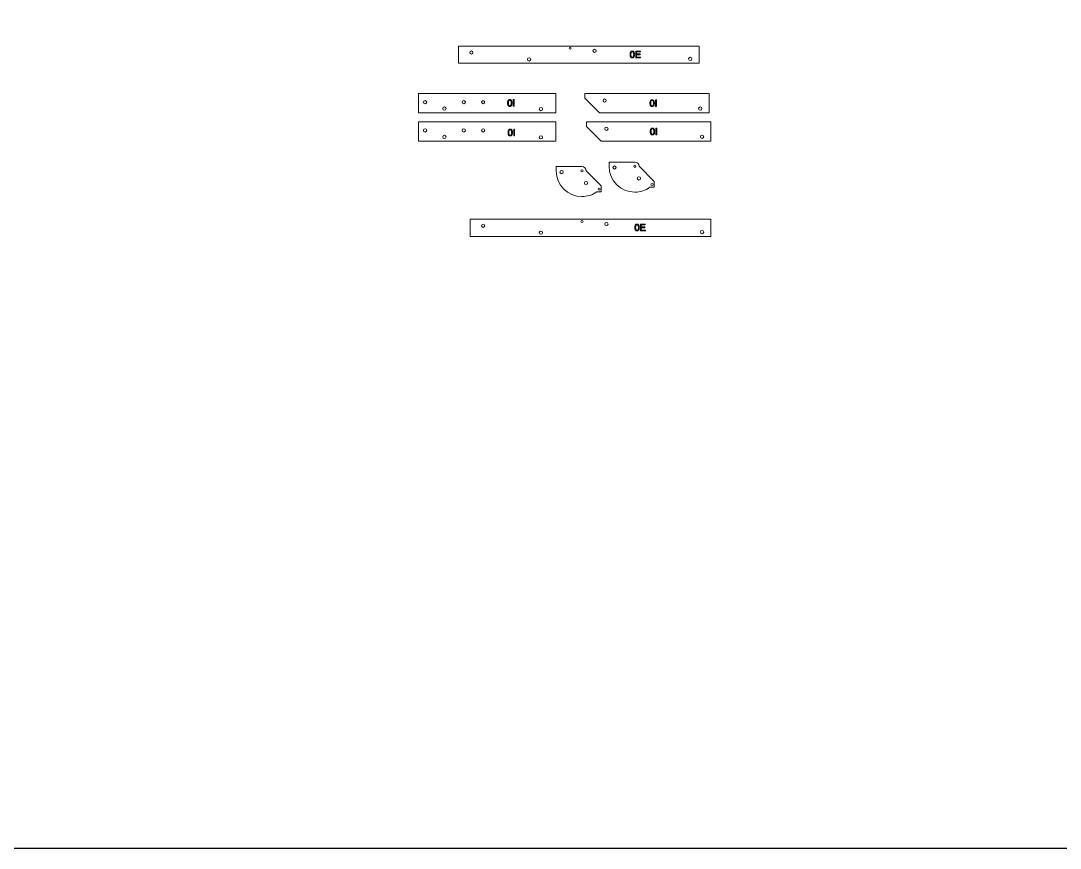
# Model space of a CAD drawing. Header units: millimetres. Extents: x -47944 to 26607, y -7127 to 10342.
# Drawn here: x -2546 to 526, y -7127 to -4682 of the extents above; entities that cross this region are included whole.
import ezdxf

# ---------------------------------------------------------------- set-up
doc = ezdxf.new("R2010")
doc.units = ezdxf.units.MM
doc.header["$MEASUREMENT"] = 0
doc.layers.add('CORTE', color=5, linetype='Continuous', lineweight=0)
doc.layers.add('MARCADO DE PISTAS', color=1, linetype='Continuous', lineweight=0)
doc.layers.add('PREDETERMINADO', color=7, linetype='Continuous')

# ---------------------------------------------------------------- blocks, each defined once
blk = doc.blocks.new('BLOCK 275')
at = {"layer": 'CORTE', "color": 255, "lineweight": 5}
blk.add_open_spline([(11.2443, 6.2003), (11.2443, 6.2034), (11.2418, 6.2059), (11.2387, 6.2059), (11.2356, 6.2059), (11.2331, 6.2034), (11.2331, 6.2003), (11.2331, 6.1972), (11.2356, 6.1947), (11.2387, 6.1947), (11.2418, 6.1947), (11.2443, 6.1972), (11.2443, 6.2003), (11.2443, 6.2003), (11.2443, 6.2003), (11.2443, 6.2003)], degree=3, knots=[0, 0, 0, 0, 1, 1, 1, 2, 2, 2, 3, 3, 3, 4, 4, 4, 5, 5, 5, 5], dxfattribs=at)
blk = doc.blocks.new('BLOCK 278')
at = {"layer": 'CORTE', "color": 255, "lineweight": 5}
blk.add_open_spline([(11.0438, 5.8933), (11.0438, 5.8964), (11.0413, 5.8989), (11.0382, 5.8989), (11.0351, 5.8989), (11.0326, 5.8964), (11.0326, 5.8933), (11.0326, 5.8902), (11.0351, 5.8877), (11.0382, 5.8877), (11.0413, 5.8877), (11.0438, 5.8902), (11.0438, 5.8933), (11.0438, 5.8933), (11.0438, 5.8933), (11.0438, 5.8933)], degree=3, knots=[0, 0, 0, 0, 1, 1, 1, 2, 2, 2, 3, 3, 3, 4, 4, 4, 5, 5, 5, 5], dxfattribs=at)
blk = doc.blocks.new('BLOCK 253')
at = {"layer": 'CORTE', "color": 255, "lineweight": 5}
blk.add_open_spline([(11.4719, 6.2302), (11.4719, 6.2332), (11.4694, 6.2358), (11.4663, 6.2358), (11.4632, 6.2358), (11.4607, 6.2332), (11.4607, 6.2302), (11.4607, 6.2271), (11.4632, 6.2246), (11.4663, 6.2246), (11.4694, 6.2246), (11.4719, 6.2271), (11.4719, 6.2302), (11.4719, 6.2302), (11.4719, 6.2302), (11.4719, 6.2302)], degree=3, knots=[0, 0, 0, 0, 1, 1, 1, 2, 2, 2, 3, 3, 3, 4, 4, 4, 5, 5, 5, 5], dxfattribs=at)
blk = doc.blocks.new('BLOCK 252')
at = {"layer": 'CORTE', "color": 255, "lineweight": 5}
blk.add_open_spline([(11.829, 6.2467), (11.829, 6.2467), (11.829, 6.187), (11.829, 6.187), (11.829, 6.187), (11.829, 6.2542), (11.829, 6.2542), (11.829, 6.2542), (11.829, 6.187), (11.829, 6.187), (11.829, 6.187), (11.4484, 6.187), (11.4484, 6.187), (11.4484, 6.187), (11.3971, 6.2383), (11.3971, 6.2383), (11.3971, 6.2383), (11.3971, 6.2542), (11.3971, 6.2542), (11.3971, 6.2542), (11.829, 6.2542), (11.829, 6.2542)], degree=3, knots=[0, 0, 0, 0, 1, 1, 1, 2, 2, 2, 3, 3, 3, 4, 4, 4, 5, 5, 5, 6, 6, 6, 7, 7, 7, 7], dxfattribs=at)
blk = doc.blocks.new('BLOCK 269')
at = {"layer": 'CORTE', "color": 255, "lineweight": 5}
blk.add_open_spline([(11.0438, 6.2243), (11.0438, 6.2274), (11.0413, 6.2299), (11.0382, 6.2299), (11.0351, 6.2299), (11.0326, 6.2274), (11.0326, 6.2243), (11.0326, 6.2212), (11.0351, 6.2187), (11.0382, 6.2187), (11.0413, 6.2187), (11.0438, 6.2212), (11.0438, 6.2243), (11.0438, 6.2243), (11.0438, 6.2243), (11.0438, 6.2243)], degree=3, knots=[0, 0, 0, 0, 1, 1, 1, 2, 2, 2, 3, 3, 3, 4, 4, 4, 5, 5, 5, 5], dxfattribs=at)
blk = doc.blocks.new('BLOCK 271')
at = {"layer": 'CORTE', "color": 255, "lineweight": 5}
blk.add_lwpolyline([(10.814, 6.187), (10.814, 6.2542), (11.2909, 6.2542), (11.2909, 6.187), (10.814, 6.187)], dxfattribs=at)
blk = doc.blocks.new('BLOCK 272')
at = {"layer": 'CORTE', "color": 255, "lineweight": 5}
blk.add_open_spline([(10.842, 6.2243), (10.842, 6.2274), (10.8395, 6.23), (10.8363, 6.23), (10.8332, 6.23), (10.8307, 6.2274), (10.8307, 6.2243), (10.8307, 6.2212), (10.8332, 6.2186), (10.8363, 6.2186), (10.8395, 6.2186), (10.842, 6.2212), (10.842, 6.2243), (10.842, 6.2243), (10.842, 6.2243), (10.842, 6.2243)], degree=3, knots=[0, 0, 0, 0, 1, 1, 1, 2, 2, 2, 3, 3, 3, 4, 4, 4, 5, 5, 5, 5], dxfattribs=at)
blk = doc.blocks.new('BLOCK 279')
at = {"layer": 'CORTE', "color": 255, "lineweight": 5}
blk.add_open_spline([(11.0438, 5.8933), (11.0438, 5.8964), (11.0413, 5.8989), (11.0382, 5.8989), (11.0351, 5.8989), (11.0326, 5.8964), (11.0326, 5.8933), (11.0326, 5.8902), (11.0351, 5.8877), (11.0382, 5.8877), (11.0413, 5.8877), (11.0438, 5.8902), (11.0438, 5.8933), (11.0438, 5.8933), (11.0438, 5.8933), (11.0438, 5.8933)], degree=3, knots=[0, 0, 0, 0, 1, 1, 1, 2, 2, 2, 3, 3, 3, 4, 4, 4, 5, 5, 5, 5], dxfattribs=at)
blk = doc.blocks.new('BLOCK 280')
at = {"layer": 'CORTE', "color": 255, "lineweight": 5}
blk.add_open_spline([(11.2443, 5.8693), (11.2443, 5.8724), (11.2418, 5.8749), (11.2387, 5.8749), (11.2356, 5.8749), (11.2331, 5.8724), (11.2331, 5.8693), (11.2331, 5.8662), (11.2356, 5.8637), (11.2387, 5.8637), (11.2418, 5.8637), (11.2443, 5.8662), (11.2443, 5.8693), (11.2443, 5.8693), (11.2443, 5.8693), (11.2443, 5.8693)], degree=3, knots=[0, 0, 0, 0, 1, 1, 1, 2, 2, 2, 3, 3, 3, 4, 4, 4, 5, 5, 5, 5], dxfattribs=at)
blk = doc.blocks.new('BLOCK 282')
at = {"layer": 'CORTE', "color": 255, "lineweight": 5}
blk.add_open_spline([(11.804, 5.8712), (11.804, 5.8743), (11.8015, 5.8768), (11.7985, 5.8768), (11.7954, 5.8768), (11.7928, 5.8743), (11.7928, 5.8712), (11.7928, 5.8681), (11.7954, 5.8656), (11.7985, 5.8656), (11.8015, 5.8656), (11.804, 5.8681), (11.804, 5.8712), (11.804, 5.8712), (11.804, 5.8712), (11.804, 5.8712)], degree=3, knots=[0, 0, 0, 0, 1, 1, 1, 2, 2, 2, 3, 3, 3, 4, 4, 4, 5, 5, 5, 5], dxfattribs=at)
blk = doc.blocks.new('BLOCK 277')
at = {"layer": 'CORTE', "color": 255, "lineweight": 5}
blk.add_lwpolyline([(11.829, 5.856), (11.2916, 5.856), (10.9931, 5.856), (10.9931, 5.9157), (11.2916, 5.9157), (11.829, 5.9157), (11.829, 5.856)], dxfattribs=at)
blk = doc.blocks.new('BLOCK 254')
at = {"layer": 'CORTE', "color": 255, "lineweight": 5}
blk.add_open_spline([(11.804, 6.2022), (11.804, 6.2053), (11.8015, 6.2078), (11.7985, 6.2078), (11.7954, 6.2078), (11.7928, 6.2053), (11.7928, 6.2022), (11.7928, 6.1991), (11.7954, 6.1966), (11.7985, 6.1966), (11.8015, 6.1966), (11.804, 6.1991), (11.804, 6.2022), (11.804, 6.2022), (11.804, 6.2022), (11.804, 6.2022)], degree=3, knots=[0, 0, 0, 0, 1, 1, 1, 2, 2, 2, 3, 3, 3, 4, 4, 4, 5, 5, 5, 5], dxfattribs=at)
blk = doc.blocks.new('BLOCK 281')
at = {"layer": 'CORTE', "color": 255, "lineweight": 5}
blk.add_open_spline([(11.4719, 5.8992), (11.4719, 5.9023), (11.4694, 5.9048), (11.4663, 5.9048), (11.4632, 5.9048), (11.4607, 5.9023), (11.4607, 5.8992), (11.4607, 5.8961), (11.4632, 5.8936), (11.4663, 5.8936), (11.4694, 5.8936), (11.4719, 5.8961), (11.4719, 5.8992), (11.4719, 5.8992), (11.4719, 5.8992), (11.4719, 5.8992)], degree=3, knots=[0, 0, 0, 0, 1, 1, 1, 2, 2, 2, 3, 3, 3, 4, 4, 4, 5, 5, 5, 5], dxfattribs=at)
blk = doc.blocks.new('BLOCK 283')
at = {"layer": 'CORTE', "color": 255, "lineweight": 5}
blk.add_open_spline([(11.3849, 5.9083), (11.3849, 5.9103), (11.3832, 5.912), (11.3812, 5.912), (11.3791, 5.912), (11.3775, 5.9103), (11.3775, 5.9083), (11.3775, 5.9062), (11.3791, 5.9045), (11.3812, 5.9045), (11.3832, 5.9045), (11.3849, 5.9062), (11.3849, 5.9083)], degree=3, knots=[0, 0, 0, 0, 1, 1, 1, 2, 2, 2, 3, 3, 3, 4, 4, 4, 4], dxfattribs=at)
blk = doc.blocks.new('BLOCK 257')
at = {"layer": 'CORTE', "color": 255, "lineweight": 5}
blk.add_open_spline([(11.2916, 6.0839), (11.2916, 6.0344), (11.3317, 5.9944), (11.3812, 5.9944), (11.3999, 5.9944), (11.4182, 6.0002), (11.4334, 6.0112)], degree=3, knots=[0, 0, 0, 0, 1, 1, 1, 2, 2, 2, 2], dxfattribs=at)
blk = doc.blocks.new('BLOCK 258')
at = {"layer": 'CORTE', "color": 255, "lineweight": 5}
blk.add_lwpolyline([(11.2916, 6.0988), (11.2916, 6.0839)], dxfattribs=at)
blk = doc.blocks.new('BLOCK 259')
at = {"layer": 'CORTE', "color": 255, "lineweight": 5}
blk.add_lwpolyline([(11.3812, 6.0988), (11.2916, 6.0988)], dxfattribs=at)
blk = doc.blocks.new('BLOCK 260')
at = {"layer": 'CORTE', "color": 255, "lineweight": 5}
blk.add_open_spline([(11.3961, 6.0839), (11.3961, 6.0922), (11.3894, 6.0988), (11.3812, 6.0988)], degree=3, dxfattribs=at)
blk = doc.blocks.new('BLOCK 261')
at = {"layer": 'CORTE', "color": 255, "lineweight": 5}
blk.add_lwpolyline([(11.4484, 6.0317), (11.3961, 6.0839)], dxfattribs=at)
blk = doc.blocks.new('BLOCK 262')
at = {"layer": 'CORTE', "color": 255, "lineweight": 5}
blk.add_open_spline([(11.3849, 6.0839), (11.3849, 6.086), (11.3832, 6.0876), (11.3812, 6.0876), (11.3791, 6.0876), (11.3775, 6.086), (11.3775, 6.0839), (11.3775, 6.0818), (11.3791, 6.0802), (11.3812, 6.0802), (11.3832, 6.0802), (11.3849, 6.0818), (11.3849, 6.0839)], degree=3, knots=[0, 0, 0, 0, 1, 1, 1, 2, 2, 2, 3, 3, 3, 4, 4, 4, 4], dxfattribs=at)
blk = doc.blocks.new('BLOCK 263')
at = {"layer": 'CORTE', "color": 255, "lineweight": 5}
blk.add_open_spline([(11.4446, 6.0206), (11.4446, 6.0226), (11.4429, 6.0243), (11.4409, 6.0243), (11.4388, 6.0243), (11.4371, 6.0226), (11.4371, 6.0206), (11.4371, 6.0185), (11.4388, 6.0168), (11.4409, 6.0168), (11.4429, 6.0168), (11.4446, 6.0185), (11.4446, 6.0206), (11.4446, 6.0206), (11.4446, 6.0206), (11.4446, 6.0206)], degree=3, knots=[0, 0, 0, 0, 1, 1, 1, 2, 2, 2, 3, 3, 3, 4, 4, 4, 5, 5, 5, 5], dxfattribs=at)
blk = doc.blocks.new('BLOCK 264')
at = {"layer": 'CORTE', "color": 255, "lineweight": 5}
blk.add_lwpolyline([(11.4334, 6.0112), (11.4484, 6.0112)], dxfattribs=at)
blk = doc.blocks.new('BLOCK 265')
at = {"layer": 'CORTE', "color": 255, "lineweight": 5}
blk.add_lwpolyline([(11.4484, 6.0112), (11.4484, 6.0317)], dxfattribs=at)
blk = doc.blocks.new('BLOCK 256')
at = {"layer": 'CORTE'}
for name in ['BLOCK 258', 'BLOCK 259', 'BLOCK 257', 'BLOCK 262', 'BLOCK 260', 'BLOCK 261', 'BLOCK 265', 'BLOCK 264', 'BLOCK 263']:
    blk.add_blockref(name, (0, 0), dxfattribs=at)
blk = doc.blocks.new('BLOCK 266')
at = {"layer": 'CORTE', "color": 255, "lineweight": 5}
blk.add_open_spline([(11.3161, 6.0797), (11.3161, 6.0828), (11.3136, 6.0853), (11.3105, 6.0853), (11.3075, 6.0853), (11.3049, 6.0828), (11.3049, 6.0797), (11.3049, 6.0766), (11.3075, 6.0741), (11.3105, 6.0741), (11.3136, 6.0741), (11.3161, 6.0766), (11.3161, 6.0797), (11.3161, 6.0797), (11.3161, 6.0797), (11.3161, 6.0797)], degree=3, knots=[0, 0, 0, 0, 1, 1, 1, 2, 2, 2, 3, 3, 3, 4, 4, 4, 5, 5, 5, 5], dxfattribs=at)
blk = doc.blocks.new('BLOCK 267')
at = {"layer": 'CORTE', "color": 255, "lineweight": 5}
blk.add_open_spline([(11.401, 6.0417), (11.401, 6.0448), (11.3985, 6.0473), (11.3954, 6.0473), (11.3923, 6.0473), (11.3898, 6.0448), (11.3898, 6.0417), (11.3898, 6.0386), (11.3923, 6.0361), (11.3954, 6.0361), (11.3985, 6.0361), (11.401, 6.0386), (11.401, 6.0417), (11.401, 6.0417), (11.401, 6.0417), (11.401, 6.0417)], degree=3, knots=[0, 0, 0, 0, 1, 1, 1, 2, 2, 2, 3, 3, 3, 4, 4, 4, 5, 5, 5, 5], dxfattribs=at)
blk = doc.blocks.new('BLOCK 255')
at = {"layer": 'CORTE'}
for name in ['BLOCK 256', 'BLOCK 266', 'BLOCK 267']:
    blk.add_blockref(name, (0, 0), dxfattribs=at)
blk = doc.blocks.new('BLOCK 273')
at = {"layer": 'CORTE', "color": 255, "lineweight": 5}
blk.add_open_spline([(10.9092, 6.2019), (10.9092, 6.2051), (10.9066, 6.2076), (10.9035, 6.2076), (10.9004, 6.2076), (10.8979, 6.2051), (10.8979, 6.2019), (10.8979, 6.1988), (10.9004, 6.1963), (10.9035, 6.1963), (10.9066, 6.1963), (10.9092, 6.1988), (10.9092, 6.2019), (10.9092, 6.2019), (10.9092, 6.2019), (10.9092, 6.2019)], degree=3, knots=[0, 0, 0, 0, 1, 1, 1, 2, 2, 2, 3, 3, 3, 4, 4, 4, 5, 5, 5, 5], dxfattribs=at)
blk = doc.blocks.new('BLOCK 274')
at = {"layer": 'CORTE', "color": 255, "lineweight": 5}
blk.add_open_spline([(10.9764, 6.2243), (10.9764, 6.2274), (10.9738, 6.23), (10.9707, 6.23), (10.9675, 6.23), (10.965, 6.2274), (10.965, 6.2243), (10.965, 6.2212), (10.9675, 6.2186), (10.9707, 6.2186), (10.9738, 6.2186), (10.9764, 6.2212), (10.9764, 6.2243), (10.9764, 6.2243), (10.9764, 6.2243), (10.9764, 6.2243)], degree=3, knots=[0, 0, 0, 0, 1, 1, 1, 2, 2, 2, 3, 3, 3, 4, 4, 4, 5, 5, 5, 5], dxfattribs=at)

msp = doc.modelspace()

# ---------------------------------------------------------------- linework, layer by layer
at = {"layer": 'CORTE', "color": 255, "lineweight": 5}
msp.add_lwpolyline([(-1369.958, -4954.313), (-1369.958, -4897.166), (-964.115, -4897.166), (-964.115, -4954.313), (-1369.958, -4954.313)], dxfattribs=at)
for points, knots in [([(-1346.082, -4922.56), (-1346.082, -4919.9), (-1348.24, -4917.748), (-1350.917, -4917.748), (-1353.571, -4917.748), (-1355.729, -4919.9), (-1355.729, -4922.56), (-1355.729, -4925.238), (-1353.571, -4927.396), (-1350.917, -4927.396), (-1348.24, -4927.396), (-1346.082, -4925.238), (-1346.082, -4922.56), (-1346.082, -4922.56), (-1346.082, -4922.56), (-1346.082, -4922.56)], [0, 0, 0, 0, 1, 1, 1, 2, 2, 2, 3, 3, 3, 4, 4, 4, 5, 5, 5, 5]), ([(-1288.923, -4941.625), (-1288.923, -4938.947), (-1291.093, -4936.789), (-1293.747, -4936.789), (-1296.413, -4936.789), (-1298.571, -4938.947), (-1298.571, -4941.625), (-1298.571, -4944.285), (-1296.413, -4946.437), (-1293.747, -4946.437), (-1291.093, -4946.437), (-1288.923, -4944.285), (-1288.923, -4941.625), (-1288.923, -4941.625), (-1288.923, -4941.625), (-1288.923, -4941.625)], [0, 0, 0, 0, 1, 1, 1, 2, 2, 2, 3, 3, 3, 4, 4, 4, 5, 5, 5, 5]), ([(-1231.777, -4922.56), (-1231.777, -4919.9), (-1233.935, -4917.748), (-1236.612, -4917.748), (-1239.278, -4917.748), (-1241.413, -4919.9), (-1241.413, -4922.56), (-1241.413, -4925.238), (-1239.278, -4927.396), (-1236.612, -4927.396), (-1233.935, -4927.396), (-1231.777, -4925.238), (-1231.777, -4922.56), (-1231.777, -4922.56), (-1231.777, -4922.56), (-1231.777, -4922.56)], [0, 0, 0, 0, 1, 1, 1, 2, 2, 2, 3, 3, 3, 4, 4, 4, 5, 5, 5, 5]), ([(-1174.388, -4922.56), (-1174.388, -4919.929), (-1176.534, -4917.812), (-1179.154, -4917.812), (-1181.785, -4917.812), (-1183.92, -4919.929), (-1183.92, -4922.56), (-1183.92, -4925.197), (-1181.785, -4927.332), (-1179.154, -4927.332), (-1176.534, -4927.332), (-1174.388, -4925.197), (-1174.388, -4922.56), (-1174.388, -4922.56), (-1174.388, -4922.56), (-1174.388, -4922.56)], [0, 0, 0, 0, 1, 1, 1, 2, 2, 2, 3, 3, 3, 4, 4, 4, 5, 5, 5, 5]), ([(-1003.813, -4942.986), (-1003.813, -4940.355), (-1005.948, -4938.226), (-1008.591, -4938.226), (-1011.21, -4938.226), (-1013.334, -4940.355), (-1013.334, -4942.986), (-1013.334, -4945.623), (-1011.21, -4947.758), (-1008.591, -4947.758), (-1005.948, -4947.758), (-1003.813, -4945.623), (-1003.813, -4942.986), (-1003.813, -4942.986), (-1003.813, -4942.986), (-1003.813, -4942.986)], [0, 0, 0, 0, 1, 1, 1, 2, 2, 2, 3, 3, 3, 4, 4, 4, 5, 5, 5, 5]), ([(-506.33, -4987.042), (-506.33, -4987.042), (-506.33, -5037.83), (-506.33, -5037.83), (-506.33, -5037.83), (-506.33, -4980.683), (-506.33, -4980.683), (-506.33, -4980.683), (-506.33, -5037.83), (-506.33, -5037.83), (-506.33, -5037.83), (-830.18, -5037.83), (-830.18, -5037.83), (-830.18, -5037.83), (-873.837, -4994.174), (-873.837, -4994.174), (-873.837, -4994.174), (-873.837, -4980.683), (-873.837, -4980.683), (-873.837, -4980.683), (-506.33, -4980.683), (-506.33, -4980.683)], [0, 0, 0, 0, 1, 1, 1, 2, 2, 2, 3, 3, 3, 4, 4, 4, 5, 5, 5, 6, 6, 6, 7, 7, 7, 7])]:
    msp.add_open_spline(points, degree=3, knots=knots, dxfattribs=at)
at = {"layer": 'MARCADO DE PISTAS'}
for points, knots in [([(-745.054, -4781.577), (-745.054, -4787.194), (-743.081, -4789.743), (-741.434, -4791.75), (-738.548, -4791.75), (-736.357, -4791.75), (-734.921, -4790.603), (-733.484, -4789.457), (-732.763, -4787.271), (-732.042, -4785.086), (-732.042, -4781.577), (-732.042, -4778.612), (-732.491, -4776.864), (-732.94, -4775.116), (-733.7, -4773.898), (-734.459, -4772.68), (-735.701, -4772.034), (-736.942, -4771.388), (-738.548, -4771.388), (-740.726, -4771.388), (-742.162, -4772.528), (-743.597, -4773.668), (-744.326, -4775.854), (-745.054, -4778.039), (-745.054, -4781.577)], [-12, -12, -12, -11, -11, -10, -10, -9, -9, -8, -8, -7, -7, -6, -6, -5, -5, -4, -4, -3, -3, -2, -2, -1, -1, 0, 0, 0]), ([(-742.645, -4781.569), (-742.645, -4786.522), (-741.463, -4788.112), (-740.282, -4789.702), (-738.548, -4789.702), (-736.814, -4789.702), (-735.633, -4788.105), (-734.452, -4786.509), (-734.452, -4781.569), (-734.452, -4776.663), (-735.618, -4775.05), (-736.784, -4773.437), (-738.576, -4773.437), (-740.31, -4773.437), (-741.374, -4774.86), (-742.645, -4776.676), (-742.645, -4781.569)], [0, 0, 0, 1, 1, 2, 2, 3, 3, 4, 4, 5, 5, 6, 6, 7, 7, 8, 8, 8]), ([(-728.548, -4791.388), (-721.199, -4791.388), (-713.849, -4791.388), (-713.849, -4790.244), (-713.849, -4789.099), (-719.873, -4789.099), (-725.898, -4789.099), (-725.898, -4785.666), (-725.898, -4782.232), (-720.476, -4782.232), (-715.054, -4782.232), (-715.054, -4781.087), (-715.054, -4779.943), (-720.476, -4779.943), (-725.898, -4779.943), (-725.898, -4776.87), (-725.898, -4773.798), (-720.114, -4773.798), (-714.331, -4773.798), (-714.331, -4772.654), (-714.331, -4771.509), (-721.44, -4771.509), (-728.548, -4771.509), (-728.548, -4781.449), (-728.548, -4791.388)], [-12, -12, -12, -11, -11, -10, -10, -9, -9, -8, -8, -7, -7, -6, -6, -5, -5, -4, -4, -3, -3, -2, -2, -1, -1, 0, 0, 0]), ([(-1107.028, -4924.923), (-1107.028, -4930.54), (-1105.055, -4933.089), (-1103.408, -4935.096), (-1100.522, -4935.096), (-1098.331, -4935.096), (-1096.894, -4933.949), (-1095.458, -4932.803), (-1094.737, -4930.617), (-1094.016, -4928.432), (-1094.016, -4924.923), (-1094.016, -4921.958), (-1094.465, -4920.21), (-1094.914, -4918.462), (-1095.673, -4917.244), (-1096.433, -4916.026), (-1097.675, -4915.38), (-1098.916, -4914.734), (-1100.522, -4914.734), (-1102.7, -4914.734), (-1104.135, -4915.874), (-1105.571, -4917.014), (-1106.299, -4919.2), (-1107.028, -4921.385), (-1107.028, -4924.923)], [-12, -12, -12, -11, -11, -10, -10, -9, -9, -8, -8, -7, -7, -6, -6, -5, -5, -4, -4, -3, -3, -2, -2, -1, -1, 0, 0, 0]), ([(-1104.618, -4924.915), (-1104.618, -4929.868), (-1103.437, -4931.458), (-1102.256, -4933.048), (-1100.522, -4933.048), (-1098.788, -4933.048), (-1097.607, -4931.451), (-1096.426, -4929.855), (-1096.426, -4924.915), (-1096.426, -4920.009), (-1097.592, -4918.396), (-1098.758, -4916.783), (-1100.55, -4916.783), (-1102.284, -4916.783), (-1103.348, -4918.206), (-1104.618, -4920.022), (-1104.618, -4924.915)], [0, 0, 0, 1, 1, 2, 2, 3, 3, 4, 4, 5, 5, 6, 6, 7, 7, 8, 8, 8]), ([(-1090.281, -4934.734), (-1088.956, -4934.734), (-1087.63, -4934.734), (-1087.63, -4924.795), (-1087.63, -4914.855), (-1088.956, -4914.855), (-1090.281, -4914.855), (-1090.281, -4924.795), (-1090.281, -4934.734)], [-4, -4, -4, -3, -3, -2, -2, -1, -1, 0, 0, 0]), ([(-686.405, -4925.639), (-686.405, -4931.256), (-684.432, -4933.805), (-682.784, -4935.812), (-679.899, -4935.812), (-677.707, -4935.812), (-676.271, -4934.665), (-674.835, -4933.519), (-674.114, -4931.333), (-673.393, -4929.148), (-673.393, -4925.639), (-673.393, -4922.674), (-673.842, -4920.926), (-674.291, -4919.178), (-675.05, -4917.96), (-675.81, -4916.742), (-677.051, -4916.096), (-678.293, -4915.45), (-679.899, -4915.45), (-682.077, -4915.45), (-683.512, -4916.59), (-684.948, -4917.73), (-685.676, -4919.916), (-686.405, -4922.101), (-686.405, -4925.639)], [-12, -12, -12, -11, -11, -10, -10, -9, -9, -8, -8, -7, -7, -6, -6, -5, -5, -4, -4, -3, -3, -2, -2, -1, -1, 0, 0, 0]), ([(-683.995, -4925.631), (-683.995, -4930.584), (-682.814, -4932.174), (-681.632, -4933.764), (-679.899, -4933.764), (-678.165, -4933.764), (-676.983, -4932.167), (-675.802, -4930.571), (-675.802, -4925.631), (-675.802, -4920.725), (-676.968, -4919.112), (-678.135, -4917.499), (-679.927, -4917.499), (-681.661, -4917.499), (-682.724, -4918.922), (-683.995, -4920.738), (-683.995, -4925.631)], [0, 0, 0, 1, 1, 2, 2, 3, 3, 4, 4, 5, 5, 6, 6, 7, 7, 8, 8, 8]), ([(-669.658, -4935.45), (-668.332, -4935.45), (-667.007, -4935.45), (-667.007, -4925.511), (-667.007, -4915.571), (-668.332, -4915.571), (-669.658, -4915.571), (-669.658, -4925.511), (-669.658, -4935.45)], [-4, -4, -4, -3, -3, -2, -2, -1, -1, 0, 0, 0]), ([(-1105.807, -5012.224), (-1105.807, -5017.841), (-1103.834, -5020.39), (-1102.187, -5022.397), (-1099.301, -5022.397), (-1097.11, -5022.397), (-1095.673, -5021.251), (-1094.237, -5020.104), (-1093.516, -5017.919), (-1092.795, -5015.733), (-1092.795, -5012.224), (-1092.795, -5009.259), (-1093.244, -5007.511), (-1093.693, -5005.763), (-1094.452, -5004.545), (-1095.212, -5003.327), (-1096.454, -5002.681), (-1097.695, -5002.036), (-1099.301, -5002.036), (-1101.479, -5002.036), (-1102.914, -5003.176), (-1104.35, -5004.316), (-1105.078, -5006.501), (-1105.807, -5008.687), (-1105.807, -5012.224)], [-12, -12, -12, -11, -11, -10, -10, -9, -9, -8, -8, -7, -7, -6, -6, -5, -5, -4, -4, -3, -3, -2, -2, -1, -1, 0, 0, 0]), ([(-1103.397, -5012.216), (-1103.397, -5017.169), (-1102.216, -5018.759), (-1101.035, -5020.349), (-1099.301, -5020.349), (-1097.567, -5020.349), (-1096.386, -5018.753), (-1095.205, -5017.156), (-1095.205, -5012.216), (-1095.205, -5007.311), (-1096.371, -5005.697), (-1097.537, -5004.084), (-1099.329, -5004.084), (-1101.063, -5004.084), (-1102.127, -5005.507), (-1103.397, -5007.324), (-1103.397, -5012.216)], [0, 0, 0, 1, 1, 2, 2, 3, 3, 4, 4, 5, 5, 6, 6, 7, 7, 8, 8, 8]), ([(-1089.06, -5022.036), (-1087.735, -5022.036), (-1086.409, -5022.036), (-1086.409, -5012.096), (-1086.409, -5002.156), (-1087.735, -5002.156), (-1089.06, -5002.156), (-1089.06, -5012.096), (-1089.06, -5022.036)], [-4, -4, -4, -3, -3, -2, -2, -1, -1, 0, 0, 0]), ([(-685.474, -5009.383), (-685.474, -5015.001), (-683.501, -5017.55), (-681.854, -5019.557), (-678.968, -5019.557), (-676.777, -5019.557), (-675.34, -5018.41), (-673.904, -5017.264), (-673.183, -5015.078), (-672.462, -5012.892), (-672.462, -5009.383), (-672.462, -5006.418), (-672.911, -5004.67), (-673.36, -5002.923), (-674.12, -5001.705), (-674.879, -5000.487), (-676.121, -4999.841), (-677.362, -4999.195), (-678.968, -4999.195), (-681.146, -4999.195), (-682.582, -5000.335), (-684.017, -5001.475), (-684.746, -5003.661), (-685.474, -5005.846), (-685.474, -5009.383)], [-12, -12, -12, -11, -11, -10, -10, -9, -9, -8, -8, -7, -7, -6, -6, -5, -5, -4, -4, -3, -3, -2, -2, -1, -1, 0, 0, 0]), ([(-683.064, -5009.376), (-683.064, -5014.329), (-681.883, -5015.919), (-680.702, -5017.508), (-678.968, -5017.508), (-677.234, -5017.508), (-676.053, -5015.912), (-674.872, -5014.316), (-674.872, -5009.376), (-674.872, -5004.47), (-676.038, -5002.857), (-677.204, -5001.243), (-678.996, -5001.243), (-680.73, -5001.243), (-681.794, -5002.667), (-683.064, -5004.483), (-683.064, -5009.376)], [0, 0, 0, 1, 1, 2, 2, 3, 3, 4, 4, 5, 5, 6, 6, 7, 7, 8, 8, 8]), ([(-668.727, -5019.195), (-667.402, -5019.195), (-666.077, -5019.195), (-666.077, -5009.255), (-666.077, -4999.316), (-667.402, -4999.316), (-668.727, -4999.316), (-668.727, -5009.255), (-668.727, -5019.195)], [-4, -4, -4, -3, -3, -2, -2, -1, -1, 0, 0, 0]), ([(-731.047, -5292.838), (-731.047, -5298.456), (-729.074, -5301.004), (-727.427, -5303.011), (-724.541, -5303.011), (-722.35, -5303.011), (-720.913, -5301.865), (-719.477, -5300.718), (-718.756, -5298.533), (-718.035, -5296.347), (-718.035, -5292.838), (-718.035, -5289.873), (-718.484, -5288.125), (-718.933, -5286.377), (-719.693, -5285.159), (-720.452, -5283.941), (-721.694, -5283.295), (-722.935, -5282.65), (-724.541, -5282.65), (-726.719, -5282.65), (-728.155, -5283.79), (-729.59, -5284.93), (-730.318, -5287.115), (-731.047, -5289.301), (-731.047, -5292.838)], [-12, -12, -12, -11, -11, -10, -10, -9, -9, -8, -8, -7, -7, -6, -6, -5, -5, -4, -4, -3, -3, -2, -2, -1, -1, 0, 0, 0]), ([(-714.541, -5302.65), (-707.192, -5302.65), (-699.842, -5302.65), (-699.842, -5301.505), (-699.842, -5300.361), (-705.866, -5300.361), (-711.89, -5300.361), (-711.89, -5296.927), (-711.89, -5293.493), (-706.469, -5293.493), (-701.047, -5293.493), (-701.047, -5292.349), (-701.047, -5291.204), (-706.469, -5291.204), (-711.89, -5291.204), (-711.89, -5288.132), (-711.89, -5285.059), (-706.107, -5285.059), (-700.324, -5285.059), (-700.324, -5283.915), (-700.324, -5282.77), (-707.433, -5282.77), (-714.541, -5282.77), (-714.541, -5292.71), (-714.541, -5302.65)], [-12, -12, -12, -11, -11, -10, -10, -9, -9, -8, -8, -7, -7, -6, -6, -5, -5, -4, -4, -3, -3, -2, -2, -1, -1, 0, 0, 0]), ([(-728.637, -5292.831), (-728.637, -5297.783), (-727.456, -5299.373), (-726.275, -5300.963), (-724.541, -5300.963), (-722.807, -5300.963), (-721.626, -5299.367), (-720.445, -5297.77), (-720.445, -5292.831), (-720.445, -5287.925), (-721.611, -5286.311), (-722.777, -5284.698), (-724.569, -5284.698), (-726.303, -5284.698), (-727.367, -5286.121), (-728.637, -5287.938), (-728.637, -5292.831)], [0, 0, 0, 1, 1, 2, 2, 3, 3, 4, 4, 5, 5, 6, 6, 7, 7, 8, 8, 8])]:
    msp.add_open_spline(points, degree=2, knots=knots, dxfattribs=at)
at = {"layer": 'PREDETERMINADO'}
msp.add_lwpolyline([(-9123.2, -7127.12), (10307.228, -7127.12), (10307.228, 2653.123), (-9123.2, 2653.123), (-9123.2, -7127.12)], dxfattribs=at)

# ---------------------------------------------------------------- block references
at = {"layer": 'CORTE', "xscale": 850.8300860965765, "yscale": 850.8300860965765, "zscale": 850.8300860965765}
for name, p in [('BLOCK 277', (-10605.816, -9790.035)), ('BLOCK 283', (-10605.816, -9790.035)), ('BLOCK 279', (-10605.816, -9790.035)), ('BLOCK 281', (-10605.816, -9790.035)), ('BLOCK 282', (-10605.816, -9790.035)), ('BLOCK 280', (-10605.816, -9790.035)), ('BLOCK 252', (-10576.181, -10218.397)), ('BLOCK 253', (-10576.181, -10218.397)), ('BLOCK 254', (-10576.181, -10218.397)), ('BLOCK 271', (-10570.793, -10301.914)), ('BLOCK 272', (-10570.793, -10301.914)), ('BLOCK 274', (-10570.793, -10301.914)), ('BLOCK 269', (-10570.793, -10301.914)), ('BLOCK 253', (-10570.793, -10301.914)), ('BLOCK 273', (-10570.793, -10301.914)), ('BLOCK 275', (-10570.793, -10301.914)), ('BLOCK 254', (-10570.793, -10301.914)), ('BLOCK 255', (-10570.793, -10301.914)), ('BLOCK 255', (-10414.535, -10288.444)), ('BLOCK 277', (-10570.793, -10301.914)), ('BLOCK 283', (-10570.793, -10301.914)), ('BLOCK 281', (-10570.793, -10301.914)), ('BLOCK 278', (-10570.793, -10301.914)), ('BLOCK 280', (-10570.793, -10301.914)), ('BLOCK 282', (-10570.793, -10301.914))]:
    msp.add_blockref(name, p, dxfattribs=at)

doc.saveas('drawing.dxf')
